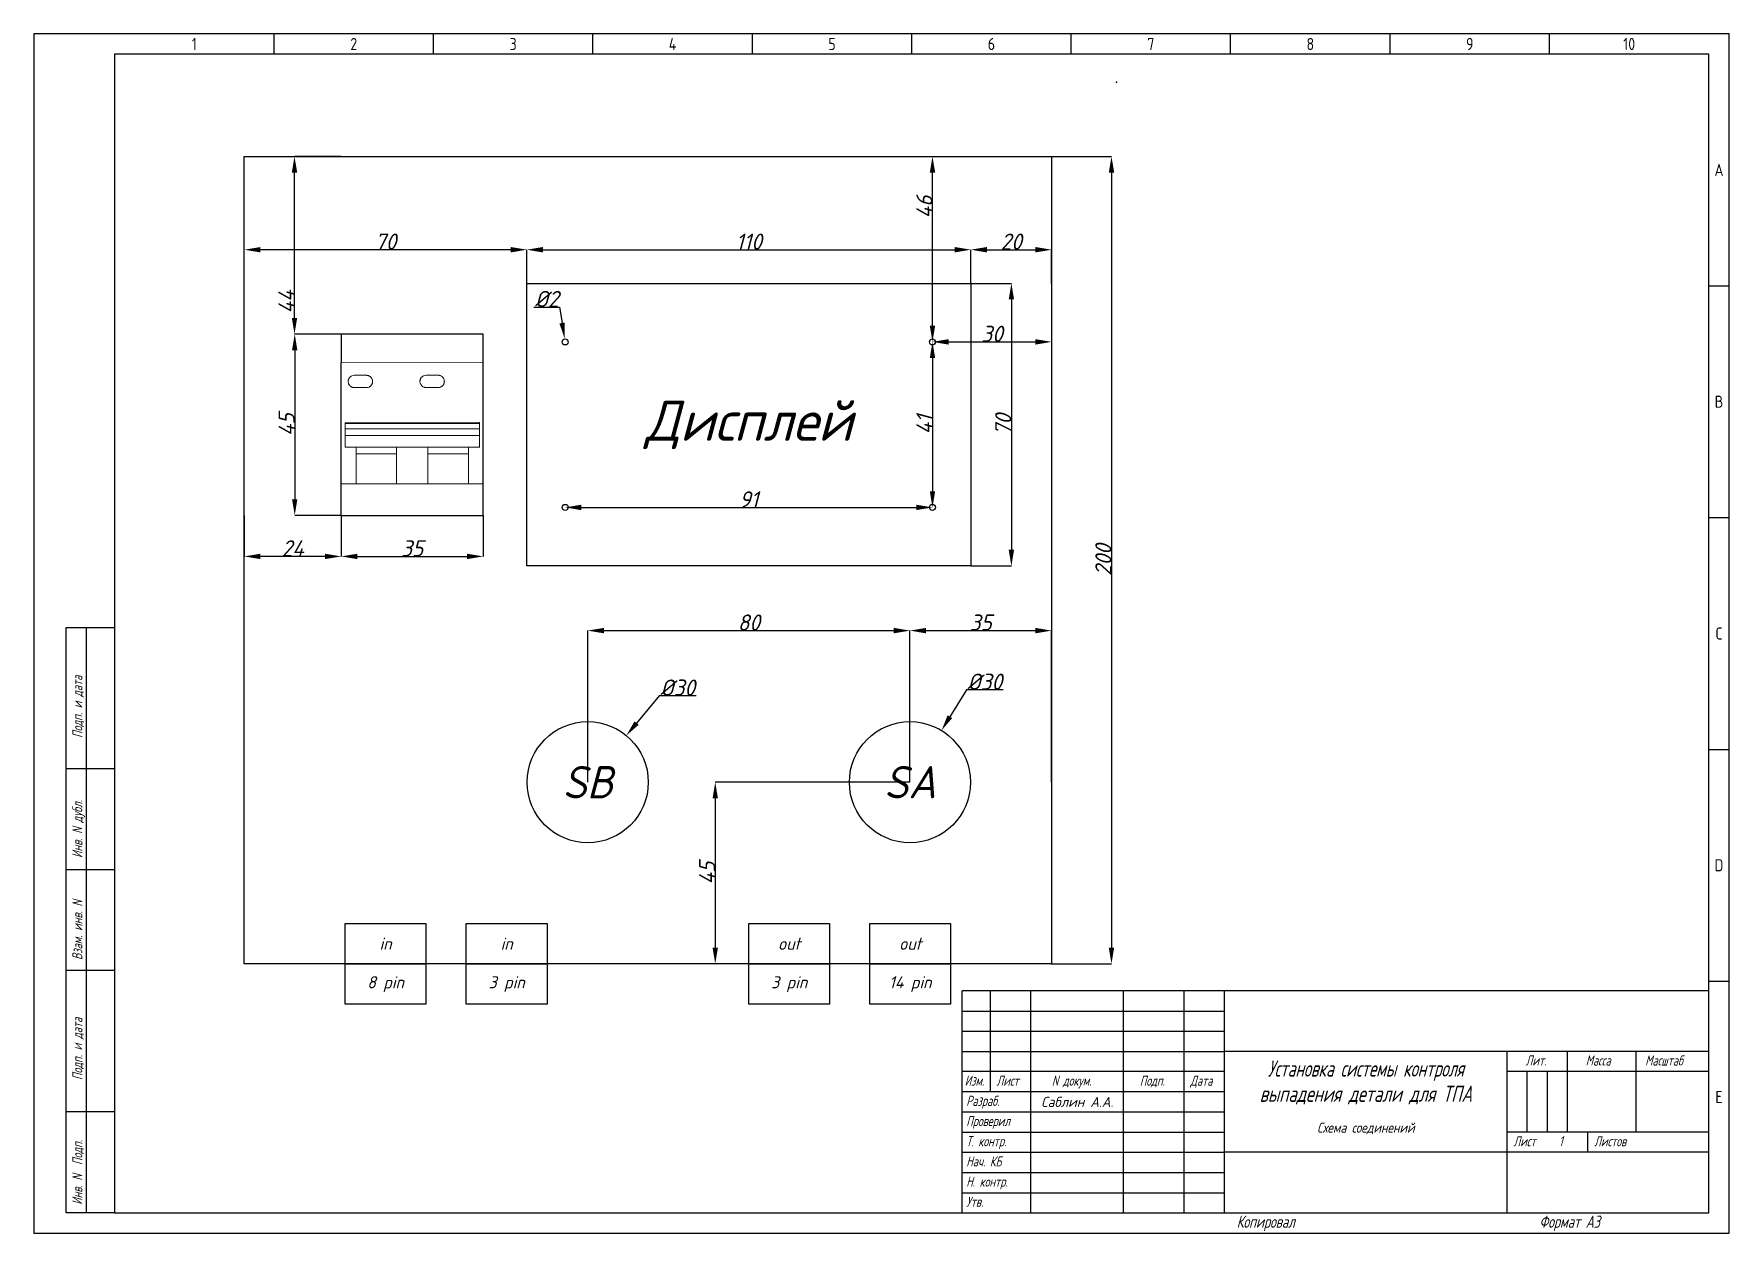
# Model space of a CAD drawing. Header units: millimetres. Extents: x 1328 to 12195, y -7 to 5934.
# Drawn here: x 2101.2 to 2521.2, y 343.1 to 640.1 of the extents above; entities that cross this region are included whole.
import ezdxf
from ezdxf.enums import TextEntityAlignment as Align

# ---------------------------------------------------------------- set-up
doc = ezdxf.new("R2010")
doc.units = ezdxf.units.MM
for name, color, linetype in [('ELEMENT', 2, 'Continuous'), ('FORMAT_LINE', 7, 'Continuous'), ('FORMAT_TEXT', 7, 'Continuous'), ('LINE', 3, 'Continuous'), ('TEXT', 7, 'Continuous'), ('Электроаппараты', 2, 'Continuous')]:
    doc.layers.add(name, color=color, linetype=linetype)
doc.styles.add('GOST_B', font='GOST_B.TTF', dxfattribs={"oblique": 15})
doc.styles.get("Standard").update_dxf_attribs({"font": 'TXTNEW.SHX'})
doc.styles.add('STYLE1', font='txtnew_w.shx', dxfattribs={"width": 0.8, "oblique": 15})
doc.dimstyles.new('ISO', dxfattribs={"dimtxt": 180, "dimasz": 180, "dimexe": 180, "dimexo": 180, "dimgap": 90, "dimtad": 1, "dimtoh": 1, "dimdec": 0, "dimzin": 0, "dimdsep": 46, "dimtxsty": 'Standard', "dimsah": 1, "dimcen": 90, "dimdle": 100, "dimadec": 4, "dimazin": 0, "dimtfac": 1, "dimtdec": 4, "dimtofl": 0, "dimtmove": 0, "dimatfit": 3, "dimfxl": 1, "dimtvp": 180, "dimtolj": 1, "dimtzin": 0, "dimarcsym": 0})

# ---------------------------------------------------------------- blocks, each defined once
blk = doc.blocks.new('FORMAT_A3-1')
for p, q in [((59.5, 292), (59.5, 297)), ((99, 292), (99, 297)), ((138.5, 292), (138.5, 297)), ((178, 292), (178, 297)), ((217.5, 292), (217.5, 297)), ((257, 292), (257, 297)), ((296.5, 292), (296.5, 297)), ((336, 292), (336, 297)), ((375.5, 292), (375.5, 297)), ((415, 234.6), (420, 234.6)), ((415, 177.2), (420, 177.2)), ((415, 119.8), (420, 119.8)), ((415, 62.4), (420, 62.4))]:
    blk.add_line(p, q)
at = {"color": 2}
for p, q in [((13, 5), (13, 150)), ((20, 115), (8, 115)), ((20, 90), (8, 90)), ((20, 65), (8, 65)), ((415, 60), (230, 60)), ((230, 5), (230, 60)), ((237, 35), (237, 60)), ((247, 5), (247, 60)), ((270, 5), (270, 60)), ((285, 5), (285, 60)), ((295, 5), (295, 60)), ((415, 45), (295, 45)), ((365, 5), (365, 45)), ((380, 25), (380, 45)), ((397, 25), (397, 45)), ((295, 40), (230, 40)), ((415, 40), (365, 40)), ((295, 35), (230, 35)), ((20, 30), (8, 30)), ((415, 25), (365, 25)), ((385, 20), (385, 25)), ((415, 20), (295, 20))]:
    blk.add_line(p, q, dxfattribs=at)
at = {"color": 7}
for p, q in [((230, 55), (295, 55)), ((230, 50), (295, 50)), ((230, 45), (295, 45)), ((370, 25), (370, 40)), ((375, 25), (375, 40)), ((230, 30), (295, 30)), ((230, 25), (295, 25)), ((230, 20), (295, 20)), ((230, 15), (295, 15)), ((230, 10), (295, 10))]:
    blk.add_line(p, q, dxfattribs=at)
blk.add_lwpolyline([(0, 0), (420, 0), (420, 297), (0, 297)], close=True)
at = {"color": 2}
blk.add_lwpolyline([(20, 5), (415, 5), (415, 292), (20, 292)], close=True, dxfattribs=at)
blk.add_lwpolyline([(20, 5), (8, 5), (8, 150), (20, 150)], dxfattribs=at)
at = {"style": 'STYLE1', "width": 0.8}
for s, p in [('1', (39.75, 294.5)), ('2', (79.25, 294.5)), ('3', (118.75, 294.5)), ('4', (158.25, 294.5)), ('5', (197.75, 294.5)), ('6', (237.25, 294.5)), ('7', (276.75, 294.5)), ('8', (316.25, 294.5)), ('9', (355.75, 294.5)), ('10', (395.25, 294.5)), ('A', (417.5, 263.3)), ('B', (417.5, 205.9)), ('C', (417.5, 148.5)), ('D', (417.5, 91.1)), ('E', (417.5, 33.7))]:
    blk.add_text(s, height=3, dxfattribs=at).set_placement(p, align=Align.MIDDLE_CENTER)
at = {"style": 'STYLE1', "oblique": 15, "width": 0.7}
for s, p in [('Подп. и дата', (12, 122.64)), ('Инв. N дубл.', (12, 92.91)), ('Взам. инв. N', (12, 67.64)), ('Подп. и дата', (12, 37.91)), ('Инв. N  Подп.', (12, 7))]:
    blk.add_text(s, height=2.5, rotation=90, dxfattribs=at).set_placement(p)
for s, height, p in [('Лит.', 2.5, (369.58, 41.5)), ('Масса', 2.5, (384.47, 41.5)), ('Масштаб', 2.5, (399.21, 41.5)), ('Изм.', 2.5, (230.61, 36.5)), ('Лист', 2.5, (238.5, 36.5)), ('N докум.', 2.5, (252.21, 36.5)), ('Подп.', 2.5, (274, 36.5)), ('Дата', 2.5, (286.5, 36.5)), ('Разраб.', 2.5, (231, 31.5)), ('Проверил', 2.5, (231, 26.5)), ('Т. контр.', 2.5, (231, 21.5)), ('Лист     1', 2.5, (366.58, 21.5)), ('Листов', 2.5, (386.58, 21.5)), ('Нач. КБ', 2.5, (231, 16.5)), ('Н. контр.', 2.5, (231, 11.5)), ('Утв.', 2.5, (231, 6.5)), ('Копировал', 3, (298, 1.32)), ('Формат А3', 3, (373, 1.32))]:
    blk.add_text(s, height=height, dxfattribs=at).set_placement(p)
blk = doc.blocks.new('*D357')
at = {"layer": 'Defpoints', "color": 0}
for p in [(2333.33, 586.66), (2223.33, 578.33), (2333.33, 578.33)]:
    blk.add_point(p, dxfattribs=at)
at = {"layer": 'FORMAT_LINE', "color": 0, "lineweight": -2}
for p, q in [((2223.33, 578.33), (2223.33, 586.66)), ((2227.33, 586.66), (2329.33, 586.66)), ((2333.33, 578.33), (2333.33, 586.66))]:
    blk.add_line(p, q, dxfattribs=at)
at = {"layer": 'FORMAT_LINE', "color": 0}
for points in [[(2227.33, 587.33), (2227.33, 585.99), (2223.33, 586.66)], [(2329.33, 585.99), (2329.33, 587.33), (2333.33, 586.66)]]:
    blk.add_solid(points, dxfattribs=at)
at = {"layer": 'FORMAT_LINE', "color": 0, "insert": (2278.33, 588.66), "char_height": 4, "attachment_point": 5, "style": 'GOST_B'}
blk.add_mtext('\\A1;110', dxfattribs=at)
blk = doc.blocks.new('*D358')
at = {"layer": 'Defpoints', "color": 0}
for p in [(2333.33, 586.66), (2353.33, 586.66), (2353.33, 578.33)]:
    blk.add_point(p, dxfattribs=at)
at = {"layer": 'FORMAT_LINE', "color": 0, "lineweight": -2}
for p, q in [((2333.33, 586.66), (2333.33, 586.66)), ((2337.33, 586.66), (2349.33, 586.66)), ((2353.33, 578.33), (2353.33, 586.66))]:
    blk.add_line(p, q, dxfattribs=at)
at = {"layer": 'FORMAT_LINE', "color": 0}
for points in [[(2337.33, 587.33), (2337.33, 585.99), (2333.33, 586.66)], [(2349.33, 585.99), (2349.33, 587.33), (2353.33, 586.66)]]:
    blk.add_solid(points, dxfattribs=at)
at = {"layer": 'FORMAT_LINE', "color": 0, "insert": (2343.33, 588.66), "char_height": 4, "attachment_point": 5, "style": 'GOST_B'}
blk.add_mtext('\\A1;20', dxfattribs=at)
blk = doc.blocks.new('*D359')
at = {"layer": 'Defpoints', "color": 0}
for p in [(2153.33, 586.66), (2153.33, 578.33), (2223.33, 578.33)]:
    blk.add_point(p, dxfattribs=at)
at = {"layer": 'FORMAT_LINE', "color": 0, "lineweight": -2}
for p, q in [((2153.33, 578.33), (2153.33, 586.66)), ((2219.33, 586.66), (2157.33, 586.66)), ((2223.33, 578.33), (2223.33, 586.66))]:
    blk.add_line(p, q, dxfattribs=at)
at = {"layer": 'FORMAT_LINE', "color": 0}
for points in [[(2157.33, 587.33), (2157.33, 585.99), (2153.33, 586.66)], [(2219.33, 585.99), (2219.33, 587.33), (2223.33, 586.66)]]:
    blk.add_solid(points, dxfattribs=at)
at = {"layer": 'FORMAT_LINE', "color": 0, "insert": (2188.33, 588.66), "char_height": 4, "attachment_point": 5, "style": 'GOST_B'}
blk.add_mtext('\\A1;70', dxfattribs=at)
blk = doc.blocks.new('*D360')
at = {"layer": 'Defpoints', "color": 0}
for p in [(2177.33, 520.87), (2212.53, 520.87), (2212.53, 510.7)]:
    blk.add_point(p, dxfattribs=at)
at = {"layer": 'FORMAT_LINE', "color": 0, "lineweight": -2}
for p, q in [((2177.33, 520.87), (2177.33, 510.7)), ((2212.53, 520.87), (2212.53, 510.7)), ((2181.33, 510.7), (2208.53, 510.7))]:
    blk.add_line(p, q, dxfattribs=at)
at = {"layer": 'FORMAT_LINE', "color": 0}
for points in [[(2181.33, 511.36), (2181.33, 510.03), (2177.33, 510.7)], [(2208.53, 510.03), (2208.53, 511.36), (2212.53, 510.7)]]:
    blk.add_solid(points, dxfattribs=at)
at = {"layer": 'FORMAT_LINE', "color": 0, "insert": (2194.93, 512.7), "char_height": 4, "attachment_point": 5, "style": 'GOST_B'}
blk.add_mtext('\\A1;35', dxfattribs=at)
blk = doc.blocks.new('*D361')
at = {"layer": 'Defpoints', "color": 0}
for p in [(2177.33, 565.78), (2165.82, 520.87), (2177.33, 520.87)]:
    blk.add_point(p, dxfattribs=at)
at = {"layer": 'FORMAT_LINE', "color": 0, "lineweight": -2}
for p, q in [((2177.33, 565.78), (2165.82, 565.78)), ((2165.82, 561.78), (2165.82, 524.87)), ((2177.33, 520.87), (2165.82, 520.87))]:
    blk.add_line(p, q, dxfattribs=at)
at = {"layer": 'FORMAT_LINE', "color": 0}
for points in [[(2166.48, 561.78), (2165.15, 561.78), (2165.82, 565.78)], [(2165.15, 524.87), (2166.48, 524.87), (2165.82, 520.87)]]:
    blk.add_solid(points, dxfattribs=at)
at = {"layer": 'FORMAT_LINE', "color": 0, "insert": (2163.82, 543.33), "char_height": 4, "attachment_point": 5, "rotation": 90, "style": 'GOST_B'}
blk.add_mtext('\\A1;45', dxfattribs=at)
blk = doc.blocks.new('*D362')
at = {"layer": 'Defpoints', "color": 0}
for p in [(2333.33, 578.33), (2333.33, 508.33), (2343.38, 508.33)]:
    blk.add_point(p, dxfattribs=at)
at = {"layer": 'FORMAT_LINE', "color": 0, "lineweight": -2}
for p, q in [((2333.33, 578.33), (2343.38, 578.33)), ((2343.38, 574.33), (2343.38, 512.33)), ((2333.33, 508.33), (2343.38, 508.33))]:
    blk.add_line(p, q, dxfattribs=at)
at = {"layer": 'FORMAT_LINE', "color": 0}
for points in [[(2344.05, 574.33), (2342.72, 574.33), (2343.38, 578.33)], [(2342.72, 512.33), (2344.05, 512.33), (2343.38, 508.33)]]:
    blk.add_solid(points, dxfattribs=at)
at = {"layer": 'FORMAT_LINE', "color": 0, "insert": (2341.38, 543.33), "char_height": 4, "attachment_point": 5, "rotation": 90, "style": 'GOST_B'}
blk.add_mtext('\\A1;70', dxfattribs=at)
blk = doc.blocks.new('*D363')
at = {"layer": 'Defpoints', "color": 0}
for p in [(2353.33, 609.78), (2353.33, 409.78), (2368.18, 409.78)]:
    blk.add_point(p, dxfattribs=at)
at = {"layer": 'FORMAT_LINE', "color": 0, "lineweight": -2}
for p, q in [((2353.33, 609.78), (2368.18, 609.78)), ((2368.18, 605.78), (2368.18, 413.78)), ((2353.33, 409.78), (2368.18, 409.78))]:
    blk.add_line(p, q, dxfattribs=at)
at = {"layer": 'FORMAT_LINE', "color": 0}
for points in [[(2368.85, 605.78), (2367.52, 605.78), (2368.18, 609.78)], [(2367.52, 413.78), (2368.85, 413.78), (2368.18, 409.78)]]:
    blk.add_solid(points, dxfattribs=at)
at = {"layer": 'FORMAT_LINE', "color": 0, "insert": (2366.18, 509.78), "char_height": 4, "attachment_point": 5, "rotation": 90, "style": 'GOST_B'}
blk.add_mtext('\\A1;200', dxfattribs=at)
blk = doc.blocks.new('*D364')
at = {"layer": 'Defpoints', "color": 0}
for p in [(2247.98, 466.34), (2228.86, 443.22)]:
    blk.add_point(p, dxfattribs=at)
at = {"layer": 'FORMAT_LINE', "color": 0, "lineweight": -2}
for p, q in [((2256.14, 476.21), (2250.53, 469.42)), ((2265.25, 476.21), (2256.14, 476.21))]:
    blk.add_line(p, q, dxfattribs=at)
at = {"layer": 'FORMAT_LINE', "color": 0}
blk.add_solid([(2250.01, 469.85), (2251.04, 469), (2247.98, 466.34)], dxfattribs=at)
at = {"layer": 'FORMAT_LINE', "color": 0, "insert": (2260.69, 478.21), "char_height": 4, "attachment_point": 5, "style": 'GOST_B'}
blk.add_mtext('\\A1;%%c30', dxfattribs=at)
blk = doc.blocks.new('*D365')
at = {"layer": 'Defpoints', "color": 0}
for p in [(2326.07, 467.58), (2310.43, 441.98)]:
    blk.add_point(p, dxfattribs=at)
at = {"layer": 'FORMAT_LINE', "color": 0, "lineweight": -2}
for p, q in [((2332.23, 477.67), (2328.15, 471)), ((2341.33, 477.67), (2332.23, 477.67))]:
    blk.add_line(p, q, dxfattribs=at)
at = {"layer": 'FORMAT_LINE', "color": 0}
blk.add_solid([(2327.58, 471.34), (2328.72, 470.65), (2326.07, 467.58)], dxfattribs=at)
at = {"layer": 'FORMAT_LINE', "color": 0, "insert": (2336.78, 479.67), "char_height": 4, "attachment_point": 5, "style": 'GOST_B'}
blk.add_mtext('\\A1;%%c30', dxfattribs=at)
blk = doc.blocks.new('*D366')
at = {"layer": 'Defpoints', "color": 0}
for p in [(2353.33, 492.32), (2318.25, 454.78), (2353.33, 454.78)]:
    blk.add_point(p, dxfattribs=at)
at = {"layer": 'FORMAT_LINE', "color": 0, "lineweight": -2}
for p, q in [((2318.25, 454.78), (2318.25, 492.32)), ((2322.25, 492.32), (2349.33, 492.32)), ((2353.33, 454.78), (2353.33, 492.32))]:
    blk.add_line(p, q, dxfattribs=at)
at = {"layer": 'FORMAT_LINE', "color": 0}
for points in [[(2322.25, 492.99), (2322.25, 491.65), (2318.25, 492.32)], [(2349.33, 491.65), (2349.33, 492.99), (2353.33, 492.32)]]:
    blk.add_solid(points, dxfattribs=at)
at = {"layer": 'FORMAT_LINE', "color": 0, "insert": (2335.79, 494.32), "char_height": 4, "attachment_point": 5, "style": 'GOST_B'}
blk.add_mtext('\\A1;35', dxfattribs=at)
blk = doc.blocks.new('*D367')
at = {"layer": 'Defpoints', "color": 0}
for p in [(2318.25, 454.78), (2270.01, 409.78), (2318.33, 409.78)]:
    blk.add_point(p, dxfattribs=at)
at = {"layer": 'FORMAT_LINE', "color": 0, "lineweight": -2}
for p, q in [((2318.25, 454.78), (2270.01, 454.78)), ((2270.01, 450.78), (2270.01, 413.78)), ((2318.33, 409.78), (2270.01, 409.78))]:
    blk.add_line(p, q, dxfattribs=at)
at = {"layer": 'FORMAT_LINE', "color": 0}
for points in [[(2270.68, 450.78), (2269.35, 450.78), (2270.01, 454.78)], [(2269.35, 413.78), (2270.68, 413.78), (2270.01, 409.78)]]:
    blk.add_solid(points, dxfattribs=at)
at = {"layer": 'FORMAT_LINE', "color": 0, "insert": (2268.01, 432.28), "char_height": 4, "attachment_point": 5, "rotation": 90, "style": 'GOST_B'}
blk.add_mtext('\\A1;45', dxfattribs=at)
blk = doc.blocks.new('*D368')
at = {"layer": 'Defpoints', "color": 0}
for p in [(2318.25, 492.32), (2238.42, 454.78), (2318.25, 454.78)]:
    blk.add_point(p, dxfattribs=at)
at = {"layer": 'FORMAT_LINE', "color": 0, "lineweight": -2}
for p, q in [((2238.42, 454.78), (2238.42, 492.32)), ((2242.42, 492.32), (2314.25, 492.32)), ((2318.25, 454.78), (2318.25, 492.32))]:
    blk.add_line(p, q, dxfattribs=at)
at = {"layer": 'FORMAT_LINE', "color": 0}
for points in [[(2242.42, 492.99), (2242.42, 491.65), (2238.42, 492.32)], [(2314.25, 491.65), (2314.25, 492.99), (2318.25, 492.32)]]:
    blk.add_solid(points, dxfattribs=at)
at = {"layer": 'FORMAT_LINE', "color": 0, "insert": (2278.33, 494.32), "char_height": 4, "attachment_point": 5, "style": 'GOST_B'}
blk.add_mtext('\\A1;80', dxfattribs=at)
blk = doc.blocks.new('*D369')
at = {"layer": 'Defpoints', "color": 0}
for p in [(2153.33, 520.87), (2177.33, 520.87), (2153.33, 510.7)]:
    blk.add_point(p, dxfattribs=at)
at = {"layer": 'FORMAT_LINE', "color": 0, "lineweight": -2}
for p, q in [((2153.33, 520.87), (2153.33, 510.7)), ((2177.33, 520.87), (2177.33, 510.7)), ((2173.33, 510.7), (2157.33, 510.7))]:
    blk.add_line(p, q, dxfattribs=at)
at = {"layer": 'FORMAT_LINE', "color": 0}
for points in [[(2157.33, 511.36), (2157.33, 510.03), (2153.33, 510.7)], [(2173.33, 510.03), (2173.33, 511.36), (2177.33, 510.7)]]:
    blk.add_solid(points, dxfattribs=at)
at = {"layer": 'FORMAT_LINE', "color": 0, "insert": (2165.33, 512.7), "char_height": 4, "attachment_point": 5, "style": 'GOST_B'}
blk.add_mtext('\\A1;24', dxfattribs=at)
blk = doc.blocks.new('*D370')
at = {"layer": 'Defpoints', "color": 0}
for p in [(2165.76, 609.78), (2177.33, 609.78), (2177.33, 565.78)]:
    blk.add_point(p, dxfattribs=at)
at = {"layer": 'FORMAT_LINE', "color": 0, "lineweight": -2}
for p, q in [((2177.33, 609.78), (2165.76, 609.78)), ((2165.76, 569.78), (2165.76, 605.78)), ((2177.33, 565.78), (2165.76, 565.78))]:
    blk.add_line(p, q, dxfattribs=at)
at = {"layer": 'FORMAT_LINE', "color": 0}
for points in [[(2166.43, 605.78), (2165.1, 605.78), (2165.76, 609.78)], [(2165.1, 569.78), (2166.43, 569.78), (2165.76, 565.78)]]:
    blk.add_solid(points, dxfattribs=at)
at = {"layer": 'FORMAT_LINE', "color": 0, "insert": (2163.76, 573.75), "char_height": 4, "attachment_point": 5, "rotation": 90, "style": 'GOST_B'}
blk.add_mtext('\\A1;44', dxfattribs=at)
blk = doc.blocks.new('*D403')
at = {"layer": 'Defpoints', "color": 0}
for p in [(2323.83, 563.83), (2323.83, 522.83), (2323.83, 522.83)]:
    blk.add_point(p, dxfattribs=at)
at = {"layer": 'FORMAT_LINE', "color": 0, "lineweight": -2}
for p, q in [((2323.83, 563.83), (2323.83, 563.83)), ((2323.83, 559.83), (2323.83, 526.83)), ((2323.83, 522.83), (2323.83, 522.83))]:
    blk.add_line(p, q, dxfattribs=at)
at = {"layer": 'FORMAT_LINE', "color": 0}
for points in [[(2324.5, 559.83), (2323.17, 559.83), (2323.83, 563.83)], [(2323.17, 526.83), (2324.5, 526.83), (2323.83, 522.83)]]:
    blk.add_solid(points, dxfattribs=at)
at = {"layer": 'FORMAT_LINE', "color": 0, "insert": (2321.83, 543.33), "char_height": 4, "attachment_point": 5, "rotation": 90, "style": 'GOST_B'}
blk.add_mtext('\\A1;41', dxfattribs=at)
blk = doc.blocks.new('*D406')
at = {"layer": 'Defpoints', "color": 0}
for p in [(2232.71, 564.57), (2232.96, 563.09)]:
    blk.add_point(p, dxfattribs=at)
at = {"layer": 'FORMAT_LINE', "color": 0, "lineweight": -2}
for p, q in [((2225.08, 572.46), (2231.42, 572.46)), ((2231.42, 572.46), (2232.07, 568.52))]:
    blk.add_line(p, q, dxfattribs=at)
at = {"layer": 'FORMAT_LINE', "color": 0}
blk.add_solid([(2231.41, 568.41), (2232.72, 568.62), (2232.71, 564.57)], dxfattribs=at)
at = {"layer": 'FORMAT_LINE', "color": 0, "insert": (2228.25, 574.46), "char_height": 4, "attachment_point": 5, "style": 'GOST_B'}
blk.add_mtext('\\A1;%%c2', dxfattribs=at)
blk = doc.blocks.new('*D408')
at = {"layer": 'Defpoints', "color": 0}
for p in [(2323.83, 563.83), (2353.33, 563.83), (2353.33, 563.83)]:
    blk.add_point(p, dxfattribs=at)
at = {"layer": 'FORMAT_LINE', "color": 0, "lineweight": -2}
for p, q in [((2323.83, 563.83), (2323.83, 563.83)), ((2327.83, 563.83), (2349.33, 563.83)), ((2353.33, 563.83), (2353.33, 563.83))]:
    blk.add_line(p, q, dxfattribs=at)
at = {"layer": 'FORMAT_LINE', "color": 0}
for points in [[(2327.83, 564.5), (2327.83, 563.16), (2323.83, 563.83)], [(2349.33, 563.16), (2349.33, 564.5), (2353.33, 563.83)]]:
    blk.add_solid(points, dxfattribs=at)
at = {"layer": 'FORMAT_LINE', "color": 0, "insert": (2338.58, 565.83), "char_height": 4, "attachment_point": 5, "style": 'GOST_B'}
blk.add_mtext('\\A1;30', dxfattribs=at)
blk = doc.blocks.new('*D409')
at = {"layer": 'Defpoints', "color": 0}
for p in [(2323.83, 609.78), (2323.83, 609.78), (2323.83, 563.83)]:
    blk.add_point(p, dxfattribs=at)
at = {"layer": 'FORMAT_LINE', "color": 0, "lineweight": -2}
for p, q in [((2323.83, 609.78), (2323.83, 609.78)), ((2323.83, 567.83), (2323.83, 605.78)), ((2323.83, 563.83), (2323.83, 563.83))]:
    blk.add_line(p, q, dxfattribs=at)
at = {"layer": 'FORMAT_LINE', "color": 0}
for points in [[(2324.5, 605.78), (2323.17, 605.78), (2323.83, 609.78)], [(2323.17, 567.83), (2324.5, 567.83), (2323.83, 563.83)]]:
    blk.add_solid(points, dxfattribs=at)
at = {"layer": 'FORMAT_LINE', "color": 0, "insert": (2321.83, 597.24), "char_height": 4, "attachment_point": 5, "rotation": 90, "style": 'GOST_B'}
blk.add_mtext('\\A1;46', dxfattribs=at)
blk = doc.blocks.new('*D410')
at = {"layer": 'Defpoints', "color": 0}
for p in [(2232.83, 522.83), (2323.83, 522.83), (2323.83, 522.83)]:
    blk.add_point(p, dxfattribs=at)
at = {"layer": 'FORMAT_LINE', "color": 0, "lineweight": -2}
for p, q in [((2232.83, 522.83), (2232.83, 522.83)), ((2236.83, 522.83), (2319.83, 522.83)), ((2323.83, 522.83), (2323.83, 522.83))]:
    blk.add_line(p, q, dxfattribs=at)
at = {"layer": 'FORMAT_LINE', "color": 0}
for points in [[(2236.83, 523.5), (2236.83, 522.16), (2232.83, 522.83)], [(2319.83, 522.16), (2319.83, 523.5), (2323.83, 522.83)]]:
    blk.add_solid(points, dxfattribs=at)
at = {"layer": 'FORMAT_LINE', "color": 0, "insert": (2278.33, 524.83), "char_height": 4, "attachment_point": 5, "style": 'GOST_B'}
blk.add_mtext('\\A1;91', dxfattribs=at)

msp = doc.modelspace()

# ---------------------------------------------------------------- linework, layer by layer
at = {"layer": 'FORMAT_LINE', "color": 7}
for p, q in [((2153.33, 609.78), (2153.33, 609.78)), ((2212.53, 520.87), (2212.53, 520.87))]:
    msp.add_line(p, q, dxfattribs=at)
for centre in [(2232.83, 563.83), (2323.83, 563.83), (2232.83, 522.83), (2323.83, 522.83)]:
    msp.add_circle(centre, 0.75, dxfattribs=at)
at = {"layer": 'LINE'}
msp.add_point((2369.41, 628.18), dxfattribs=at)
at = {"layer": 'Электроаппараты'}
for p, q in [((2212.53, 565.78), (2177.33, 565.78)), ((2177.33, 565.78), (2177.33, 558.75)), ((2212.53, 558.78), (2212.53, 565.78)), ((2177.33, 520.87), (2177.33, 558.75)), ((2212.53, 520.87), (2212.53, 558.78)), ((2177.33, 520.87), (2212.53, 520.87)), ((2178.33, 419.78), (2198.33, 419.78)), ((2178.33, 409.78), (2178.33, 419.78)), ((2198.33, 419.78), (2198.33, 409.78)), ((2208.33, 419.78), (2228.33, 419.78)), ((2208.33, 409.78), (2208.33, 419.78)), ((2228.33, 419.78), (2228.33, 409.78)), ((2278.33, 419.78), (2298.33, 419.78)), ((2278.33, 409.78), (2278.33, 419.78)), ((2298.33, 419.78), (2298.33, 409.78)), ((2308.33, 419.78), (2328.33, 419.78)), ((2308.33, 409.78), (2308.33, 419.78)), ((2328.33, 419.78), (2328.33, 409.78)), ((2178.33, 409.78), (2198.33, 409.78)), ((2178.33, 399.78), (2178.33, 409.78)), ((2198.33, 409.78), (2198.33, 399.78)), ((2208.33, 409.78), (2228.33, 409.78)), ((2208.33, 399.78), (2208.33, 409.78)), ((2228.33, 409.78), (2228.33, 399.78)), ((2298.33, 409.78), (2278.33, 409.78)), ((2278.33, 409.78), (2298.33, 409.78)), ((2278.33, 399.78), (2278.33, 409.78)), ((2298.33, 409.78), (2298.33, 399.78)), ((2328.33, 409.78), (2308.33, 409.78)), ((2308.33, 409.78), (2328.33, 409.78)), ((2308.33, 399.78), (2308.33, 409.78)), ((2308.33, 409.78), (2308.33, 409.78)), ((2308.33, 409.78), (2308.33, 409.78)), ((2308.33, 409.78), (2308.33, 409.78)), ((2308.33, 409.78), (2308.33, 409.78)), ((2323.33, 409.78), (2318.33, 409.78)), ((2328.33, 409.78), (2328.33, 399.78)), ((2198.33, 399.78), (2178.33, 399.78)), ((2228.33, 399.78), (2208.33, 399.78)), ((2298.33, 399.78), (2278.33, 399.78)), ((2328.33, 399.78), (2308.33, 399.78))]:
    msp.add_line(p, q, dxfattribs=at)
msp.add_lwpolyline([(2153.33, 609.78), (2353.33, 609.78), (2353.33, 409.78), (2153.33, 409.78)], close=True, dxfattribs=at)
at = {"layer": 'Электроаппараты', "color": 2}
msp.add_lwpolyline([(2223.33, 578.33), (2333.33, 578.33), (2333.33, 508.33), (2223.33, 508.33)], close=True, dxfattribs=at)
at = {"layer": 'Электроаппараты'}
for centre in [(2238.42, 454.78), (2318.25, 454.78)]:
    msp.add_circle(centre, 15, dxfattribs=at)
at = {"layer": 'Электроаппараты', "lineweight": 20}
for points in [[(2177.33, 558.75), (2177.33, 558.75), (2212.53, 558.78), (2212.53, 558.78)], [(2183.59, 555.55), (2183.59, 555.55), (2180.59, 555.55), (2180.59, 555.55)], [(2201.37, 555.57), (2201.37, 555.57), (2198.37, 555.57), (2198.37, 555.57)], [(2180.59, 552.5), (2180.59, 552.5), (2183.59, 552.5), (2183.59, 552.5)], [(2198.37, 552.52), (2198.37, 552.52), (2201.37, 552.52), (2201.37, 552.52)], [(2178.31, 537.75), (2178.31, 537.75), (2178.31, 543.82), (2178.31, 543.82)], [(2211.6, 543.82), (2211.6, 543.82), (2178.31, 543.82), (2178.31, 543.82)], [(2211.6, 543.58), (2211.6, 543.58), (2178.31, 543.58), (2178.31, 543.58)], [(2178.31, 542.3), (2178.31, 542.3), (2211.57, 542.3), (2211.57, 542.3)], [(2211.6, 543.98), (2211.6, 543.98), (2211.6, 537.9), (2211.6, 537.9)], [(2178.31, 540.62), (2178.31, 540.62), (2211.6, 540.62), (2211.6, 540.62)], [(2181.06, 537.75), (2181.06, 537.75), (2178.31, 537.75), (2178.31, 537.75)], [(2211.68, 537.77), (2211.68, 537.77), (2181.06, 537.77), (2181.06, 537.77)], [(2181.06, 528.64), (2181.06, 528.64), (2181.06, 537.75), (2181.06, 537.75)], [(2181.06, 537.75), (2181.06, 537.75), (2181.06, 537.75), (2181.06, 537.75)], [(2191.07, 537.75), (2191.07, 537.75), (2191.07, 528.64), (2191.07, 528.64)], [(2191.07, 537.75), (2191.07, 537.75), (2191.07, 537.75), (2191.07, 537.75)], [(2198.84, 528.66), (2198.84, 528.66), (2198.84, 537.77), (2198.84, 537.77)], [(2198.84, 537.77), (2198.84, 537.77), (2198.84, 537.77), (2198.84, 537.77)], [(2208.85, 537.77), (2208.85, 537.77), (2208.85, 528.66), (2208.85, 528.66)], [(2208.85, 537.77), (2208.85, 537.77), (2208.85, 537.77), (2208.85, 537.77)], [(2181.06, 536.13), (2181.06, 536.13), (2191.07, 536.13), (2191.07, 536.13)], [(2181.06, 536.13), (2181.06, 536.13), (2191.07, 536.13), (2191.07, 536.13)], [(2191.07, 536.13), (2191.07, 536.13), (2191.07, 536.13), (2191.07, 536.13)], [(2198.84, 536.13), (2198.84, 536.13), (2208.85, 536.13), (2208.85, 536.13)], [(2177.33, 528.64), (2177.33, 528.64), (2212.53, 528.64), (2212.53, 528.64)], [(2191.75, 528.64), (2191.75, 528.64), (2194.75, 528.64), (2194.75, 528.64)], [(2194.95, 528.64), (2194.95, 528.64), (2194.95, 528.64), (2194.95, 528.64)]]:
    msp.add_open_spline(points, degree=3, dxfattribs=at)
for points in [[(2180.59, 555.55), (2180.38, 555.55), (2180.18, 555.51), (2180, 555.43), (2180, 555.43), (2179.81, 555.35), (2179.65, 555.24), (2179.51, 555.1), (2179.51, 555.1), (2179.44, 555.02), (2179.38, 554.95), (2179.32, 554.87), (2179.32, 554.87), (2179.27, 554.78), (2179.22, 554.69), (2179.18, 554.6), (2179.18, 554.6), (2179.15, 554.51), (2179.12, 554.42), (2179.1, 554.32), (2179.1, 554.32), (2179.08, 554.23), (2179.07, 554.12), (2179.07, 554.03), (2179.07, 554.03), (2179.07, 553.83), (2179.11, 553.63), (2179.18, 553.45), (2179.18, 553.45), (2179.26, 553.26), (2179.37, 553.09), (2179.51, 552.95), (2179.51, 552.95), (2179.58, 552.88), (2179.65, 552.82), (2179.74, 552.76), (2179.74, 552.76), (2179.82, 552.7), (2179.91, 552.66), (2180, 552.62), (2180, 552.62), (2180.09, 552.58), (2180.19, 552.55), (2180.29, 552.53), (2180.29, 552.53), (2180.39, 552.51), (2180.49, 552.5), (2180.59, 552.5)], [(2183.59, 552.5), (2183.79, 552.5), (2183.99, 552.54), (2184.18, 552.62), (2184.18, 552.62), (2184.36, 552.7), (2184.53, 552.81), (2184.67, 552.95), (2184.67, 552.95), (2184.74, 553.03), (2184.8, 553.1), (2184.86, 553.18), (2184.86, 553.18), (2184.91, 553.27), (2184.96, 553.36), (2185, 553.45), (2185, 553.45), (2185.03, 553.54), (2185.06, 553.64), (2185.08, 553.73), (2185.08, 553.73), (2185.1, 553.83), (2185.11, 553.93), (2185.11, 554.03), (2185.11, 554.03), (2185.11, 554.22), (2185.07, 554.42), (2184.99, 554.6), (2184.99, 554.6), (2184.92, 554.79), (2184.81, 554.95), (2184.67, 555.1), (2184.67, 555.1), (2184.6, 555.17), (2184.52, 555.23), (2184.44, 555.29), (2184.44, 555.29), (2184.36, 555.34), (2184.27, 555.39), (2184.18, 555.43), (2184.18, 555.43), (2184.08, 555.47), (2183.99, 555.5), (2183.89, 555.52), (2183.89, 555.52), (2183.79, 555.54), (2183.69, 555.55), (2183.59, 555.55)], [(2198.37, 555.57), (2198.17, 555.57), (2197.97, 555.53), (2197.78, 555.46), (2197.78, 555.46), (2197.6, 555.38), (2197.43, 555.27), (2197.29, 555.12), (2197.29, 555.12), (2197.22, 555.05), (2197.16, 554.97), (2197.1, 554.89), (2197.1, 554.89), (2197.05, 554.81), (2197, 554.72), (2196.96, 554.63), (2196.96, 554.63), (2196.93, 554.54), (2196.9, 554.44), (2196.88, 554.35), (2196.88, 554.35), (2196.86, 554.25), (2196.85, 554.15), (2196.85, 554.05), (2196.85, 554.05), (2196.85, 553.86), (2196.89, 553.66), (2196.96, 553.47), (2196.96, 553.47), (2197.04, 553.29), (2197.15, 553.12), (2197.29, 552.98), (2197.29, 552.98), (2197.36, 552.91), (2197.44, 552.84), (2197.52, 552.79), (2197.52, 552.79), (2197.6, 552.73), (2197.69, 552.68), (2197.78, 552.64), (2197.78, 552.64), (2197.87, 552.6), (2197.97, 552.57), (2198.07, 552.55), (2198.07, 552.55), (2198.17, 552.53), (2198.27, 552.52), (2198.37, 552.52)], [(2201.37, 552.52), (2201.57, 552.52), (2201.77, 552.57), (2201.96, 552.64), (2201.96, 552.64), (2202.14, 552.72), (2202.31, 552.84), (2202.45, 552.98), (2202.45, 552.98), (2202.52, 553.05), (2202.58, 553.13), (2202.64, 553.21), (2202.64, 553.21), (2202.69, 553.29), (2202.74, 553.38), (2202.78, 553.48), (2202.78, 553.48), (2202.81, 553.57), (2202.84, 553.66), (2202.86, 553.76), (2202.86, 553.76), (2202.88, 553.86), (2202.89, 553.95), (2202.89, 554.05), (2202.89, 554.05), (2202.89, 554.25), (2202.85, 554.45), (2202.77, 554.63), (2202.77, 554.63), (2202.7, 554.81), (2202.59, 554.98), (2202.45, 555.12), (2202.45, 555.12), (2202.38, 555.19), (2202.3, 555.26), (2202.22, 555.31), (2202.22, 555.31), (2202.14, 555.37), (2202.05, 555.42), (2201.96, 555.46), (2201.96, 555.46), (2201.87, 555.5), (2201.77, 555.53), (2201.67, 555.54), (2201.67, 555.54), (2201.57, 555.56), (2201.47, 555.57), (2201.37, 555.57)]]:
    msp.add_open_spline(points, degree=3, knots=[0, 0, 0, 0, 0.076923, 0.076923, 0.076923, 0.115385, 0.153846, 0.153846, 0.153846, 0.192308, 0.230769, 0.230769, 0.230769, 0.269231, 0.307692, 0.307692, 0.307692, 0.346154, 0.384615, 0.384615, 0.384615, 0.423077, 0.461538, 0.461538, 0.461538, 0.5, 0.538462, 0.538462, 0.538462, 0.576923, 0.615385, 0.615385, 0.615385, 0.653846, 0.692308, 0.692308, 0.692308, 0.730769, 0.769231, 0.769231, 0.769231, 0.807692, 0.846154, 0.846154, 0.846154, 0.923077, 1, 1, 1, 1], dxfattribs=at)

# ---------------------------------------------------------------- block references
msp.add_blockref('FORMAT_A3-1', (2101.2, 343.11))

# ---------------------------------------------------------------- texts
at = {"layer": 'ELEMENT', "color": 7, "style": 'GOST_B', "oblique": 15}
msp.add_text('Дисплей', height=10, dxfattribs=at).set_placement((2278.33, 543.33), align=Align.MIDDLE)
at = {"layer": 'FORMAT_LINE', "color": 7, "style": 'GOST_B', "oblique": 15}
for s, p in [('in', (2188.33, 414.78)), ('in', (2218.33, 414.78)), ('out', (2288.33, 414.78)), ('out', (2318.33, 414.78))]:
    msp.add_text(s, height=3, dxfattribs=at).set_placement(p, align=Align.MIDDLE)
at = {"layer": 'FORMAT_TEXT', "style": 'GOST_B', "oblique": 15}
for s, p in [('8 pin', (2188.33, 404.78)), ('3 pin', (2218.33, 404.78)), ('3 pin', (2288.33, 404.78)), ('14 pin', (2318.33, 404.78))]:
    msp.add_text(s, height=3, dxfattribs=at).set_placement(p, align=Align.MIDDLE)
at = {"layer": 'FORMAT_TEXT', "style": 'STYLE1', "oblique": 15}
for s, height, width, p in [('Установка системы контроля', 4, 0.65, (2431.2, 381.86)), ('выпадения детали для ТПА', 4, 0.7, (2431.2, 375.61)), ('Схема соединений', 2.5, 0.8, (2431.2, 367.98))]:
    msp.add_text(s, height=height, dxfattribs=dict(at, width=width)).set_placement(p, align=Align.CENTER)
at = {"layer": 'TEXT', "style": 'GOST_B', "oblique": 15}
msp.add_text('Саблин А.А.', height=2.5, dxfattribs=at).set_placement((2359.7, 375.61), align=Align.MIDDLE)
at = {"layer": 'Электроаппараты', "color": 7, "style": 'GOST_B', "oblique": 15}
for s, p in [('SB', (2238.42, 454.78)), ('SA', (2318.25, 454.78))]:
    msp.add_text(s, height=8, dxfattribs=at).set_placement(p, align=Align.MIDDLE)

# ---------------------------------------------------------------- dimensions: what is measured, and where the dimension line sits
at = {"layer": 'FORMAT_LINE', "color": 7}
for base, p1, p2, picture, middle in [((2165.76, 609.78), (2177.33, 565.78), (2177.33, 609.78), '*D370', (2165.76, 573.75)), ((2323.83, 609.78), (2323.83, 563.83), (2323.83, 609.78), '*D409', (2323.83, 597.24))]:
    dim = msp.add_linear_dim(base=base, p1=p1, p2=p2, angle=90, dimstyle='ISO', override={"dimtxt": 4, "dimasz": 4, "dimexe": 0, "dimexo": 0, "dimgap": 0, "dimtxsty": 'GOST_B', "dimcen": 0, "dimdle": 4, "dimtvp": 2}, dxfattribs=at)
    dim.commit()
    dim.dimension.update_dxf_attribs({"geometry": picture, "text_midpoint": middle, "dimtype": 160})
for base, p1, p2, picture, middle in [((2368.18, 409.78), (2353.33, 609.78), (2353.33, 409.78), '*D363', (2366.18, 509.78)), ((2343.38, 508.33), (2333.33, 578.33), (2333.33, 508.33), '*D362', (2341.38, 543.33)), ((2165.82, 520.87), (2177.33, 565.78), (2177.33, 520.87), '*D361', (2163.82, 543.33)), ((2323.83, 522.83), (2323.83, 563.83), (2323.83, 522.83), '*D403', (2321.83, 543.33)), ((2270.01, 409.78), (2318.25, 454.78), (2318.33, 409.78), '*D367', (2268.01, 432.28))]:
    dim = msp.add_linear_dim(base=base, p1=p1, p2=p2, angle=90, dimstyle='ISO', override={"dimtxt": 4, "dimasz": 4, "dimexe": 0, "dimexo": 0, "dimgap": 0, "dimtxsty": 'GOST_B', "dimcen": 0, "dimdle": 4, "dimtvp": 2}, dxfattribs=at)
    dim.commit()
    dim.dimension.update_dxf_attribs({"geometry": picture, "text_midpoint": middle})
dim = msp.add_linear_dim(base=(2153.33, 586.66), p1=(2223.33, 578.33), p2=(2153.33, 578.33), dimstyle='ISO', override={"dimtxt": 4, "dimasz": 4, "dimexe": 0, "dimexo": 0, "dimgap": 0, "dimtxsty": 'GOST_B', "dimcen": 0, "dimdle": 4, "dimtvp": 2}, dxfattribs=at)
dim.commit()
dim.dimension.update_dxf_attribs({"geometry": '*D359', "text_midpoint": (2188.33, 586.66), "dimtype": 160})
for base, p1, p2, picture, middle in [((2333.33, 586.66), (2223.33, 578.33), (2333.33, 578.33), '*D357', (2278.33, 588.66)), ((2353.33, 586.66), (2333.33, 586.66), (2353.33, 578.33), '*D358', (2343.33, 588.66)), ((2353.33442754, 563.82953773), (2323.83442754, 563.82953773), (2353.33442754, 563.82953773), '*D408', (2338.58442754, 565.82953773)), ((2323.83, 522.83), (2232.83, 522.83), (2323.83, 522.83), '*D410', (2278.33, 524.83)), ((2153.33, 510.7), (2177.33, 520.87), (2153.33, 520.87), '*D369', (2165.33, 512.7)), ((2212.53, 510.7), (2177.33, 520.87), (2212.53, 520.87), '*D360', (2194.93, 512.7)), ((2318.25, 492.32), (2238.42, 454.78), (2318.25, 454.78), '*D368', (2278.33, 494.32)), ((2353.33, 492.32), (2318.25, 454.78), (2353.33, 454.78), '*D366', (2335.79, 494.32))]:
    dim = msp.add_linear_dim(base=base, p1=p1, p2=p2, dimstyle='ISO', override={"dimtxt": 4, "dimasz": 4, "dimexe": 0, "dimexo": 0, "dimgap": 0, "dimtxsty": 'GOST_B', "dimcen": 0, "dimdle": 4, "dimtvp": 2}, dxfattribs=at)
    dim.commit()
    dim.dimension.update_dxf_attribs({"geometry": picture, "text_midpoint": middle})
for p1, p2, picture, middle in [((2232.9557151, 563.0894098), (2232.7131399, 564.5696656), '*D406', (2228.2514054, 572.4643633)), ((2228.86, 443.22), (2247.98, 466.34), '*D364', (2260.69, 476.21)), ((2310.43, 441.98), (2326.07, 467.58), '*D365', (2336.78, 477.67))]:
    dim = msp.add_diameter_dim_2p(p1=p1, p2=p2, dimstyle='ISO', override={"dimtxt": 4, "dimasz": 4, "dimexe": 0, "dimexo": 0, "dimgap": 0, "dimtxsty": 'GOST_B', "dimcen": 0, "dimdle": 4, "dimtvp": 2}, dxfattribs=at)
    dim.commit()
    dim.dimension.update_dxf_attribs({"geometry": picture, "text_midpoint": middle, "dimtype": 163})

doc.saveas('drawing.dxf')
